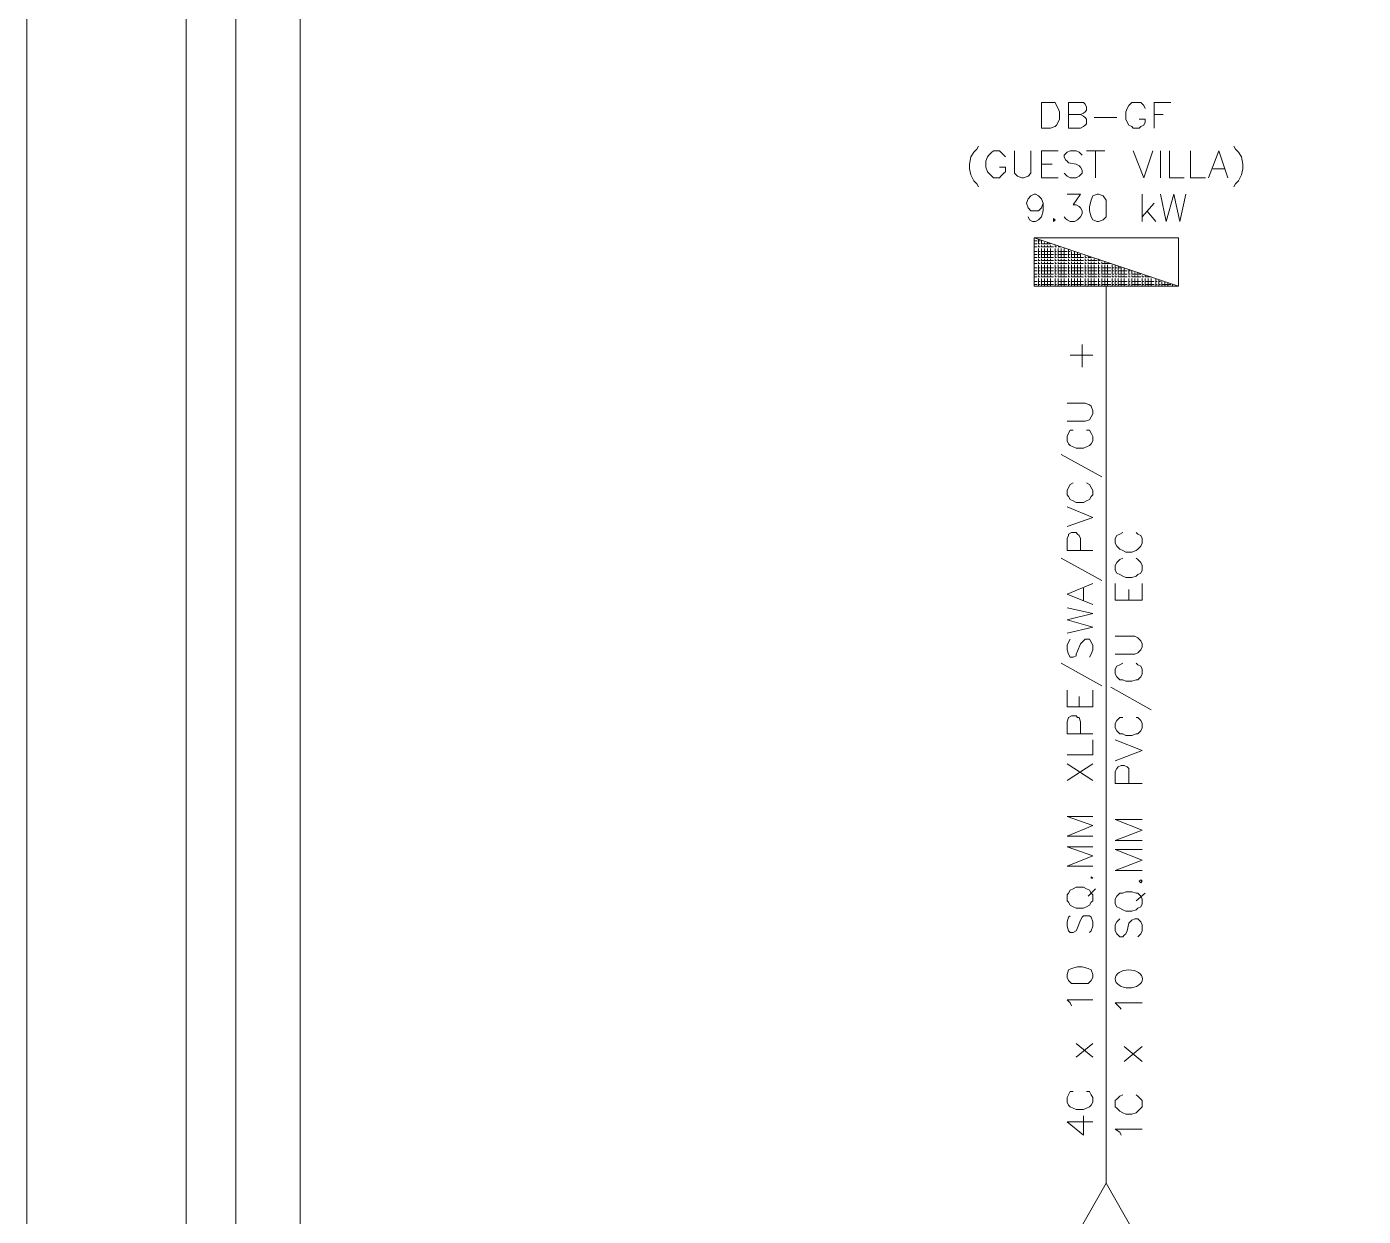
# Model space of a CAD drawing. Header units: inches. Extents: x 0.2 to 10.8, y 0.5 to 8.
# Drawn here: x 0.22 to 1.702, y 4.508 to 5.827 of the extents above; entities that cross this region are included whole.
import ezdxf

# ---------------------------------------------------------------- set-up
doc = ezdxf.new("R2010")
doc.units = ezdxf.units.IN
doc.header["$MEASUREMENT"] = 0
doc.layers.add('PDF_Geometry', color=7, linetype='Continuous')

msp = doc.modelspace()

# ---------------------------------------------------------------- linework, layer by layer
at = {"layer": 'PDF_Geometry', "lineweight": 13}
for points in [[(0.22, 7.9833), (10.7783, 7.9833), (10.7783, 0.5183), (0.22, 0.5183), (0.22, 7.9833)], [(0.3967, 0.6917), (0.3967, 7.81), (10.6017, 7.81), (10.6017, 0.6917), (0.3967, 0.6917)], [(0.4517, 0.8017), (0.4517, 7.7)], [(9.7283, 1.44), (0.5233, 1.44), (0.5233, 7.1), (9.7283, 7.1)], [(1.345, 5.715), (1.345, 5.7433), (1.355, 5.7433), (1.36, 5.7433), (1.3617, 5.74), (1.3633, 5.7367), (1.365, 5.7333), (1.365, 5.725), (1.3633, 5.7217), (1.3617, 5.7183), (1.36, 5.7167), (1.355, 5.715), (1.345, 5.715)], [(1.3883, 5.73), (1.3917, 5.7283), (1.3933, 5.7267), (1.395, 5.725), (1.395, 5.72), (1.3933, 5.7183), (1.3917, 5.7167), (1.3883, 5.715), (1.375, 5.715), (1.375, 5.7433), (1.3883, 5.7433), (1.3917, 5.7433), (1.3933, 5.7417), (1.395, 5.7383), (1.395, 5.735), (1.3933, 5.7333), (1.3917, 5.7317), (1.3883, 5.73), (1.375, 5.73)], [(1.46, 5.7367), (1.4583, 5.74), (1.455, 5.7433), (1.4533, 5.7433), (1.4467, 5.7433), (1.445, 5.7433), (1.4417, 5.74), (1.44, 5.7367), (1.4383, 5.7333), (1.4383, 5.725), (1.44, 5.7217), (1.4417, 5.7183), (1.445, 5.7167), (1.4467, 5.715), (1.4533, 5.715), (1.455, 5.7167), (1.4583, 5.7183), (1.46, 5.7217), (1.46, 5.725), (1.4533, 5.725)], [(1.47, 5.715), (1.47, 5.7433), (1.4883, 5.7433)], [(1.4033, 5.7267), (1.4283, 5.7267)], [(1.47, 5.73), (1.48, 5.73)], [(1.275, 5.695), (1.2733, 5.6917), (1.27, 5.6883), (1.2667, 5.6833), (1.265, 5.675), (1.265, 5.67), (1.2667, 5.6633), (1.27, 5.6567), (1.2733, 5.6533), (1.275, 5.65)], [(1.305, 5.6833), (1.3033, 5.685), (1.3, 5.6883), (1.2983, 5.69), (1.2917, 5.69), (1.29, 5.6883), (1.2867, 5.685), (1.285, 5.6833), (1.2833, 5.6783), (1.2833, 5.6717), (1.285, 5.6667), (1.2867, 5.665), (1.29, 5.6617), (1.2917, 5.66), (1.2983, 5.66), (1.3, 5.6617), (1.3033, 5.665), (1.305, 5.6667), (1.305, 5.6717), (1.2983, 5.6717)], [(1.315, 5.69), (1.315, 5.6683), (1.315, 5.665), (1.3183, 5.6617), (1.3233, 5.66), (1.325, 5.66), (1.33, 5.6617), (1.3333, 5.665), (1.3333, 5.6683), (1.3333, 5.69)], [(1.345, 5.66), (1.345, 5.69), (1.3633, 5.69)], [(1.39, 5.685), (1.3867, 5.6883), (1.3833, 5.69), (1.3767, 5.69), (1.3733, 5.6883), (1.37, 5.685), (1.37, 5.6833), (1.3717, 5.68), (1.3733, 5.6783), (1.375, 5.6767), (1.3833, 5.675), (1.3867, 5.6733), (1.3883, 5.6717), (1.39, 5.6683), (1.39, 5.665), (1.3867, 5.6617), (1.3833, 5.66), (1.3767, 5.66), (1.3733, 5.6617), (1.37, 5.665)], [(1.395, 5.69), (1.415, 5.69)], [(1.405, 5.69), (1.405, 5.66)], [(1.4467, 5.69), (1.4583, 5.66), (1.4683, 5.69)], [(1.4767, 5.69), (1.4767, 5.66)], [(1.4867, 5.69), (1.4867, 5.66), (1.5033, 5.66)], [(1.51, 5.69), (1.51, 5.66), (1.5267, 5.66)], [(1.53, 5.66), (1.5417, 5.69), (1.5517, 5.66)], [(1.5583, 5.695), (1.56, 5.6917), (1.5633, 5.6883), (1.5667, 5.6833), (1.5683, 5.675), (1.5683, 5.67), (1.5667, 5.6633), (1.5633, 5.6567), (1.56, 5.6533), (1.5583, 5.65)], [(1.345, 5.675), (1.3567, 5.675)], [(1.345, 5.66), (1.3633, 5.66)], [(1.535, 5.67), (1.5483, 5.67)], [(1.3467, 5.6317), (1.345, 5.6267), (1.3417, 5.6233), (1.3383, 5.6233), (1.3367, 5.6233), (1.3333, 5.6233), (1.33, 5.6267), (1.3283, 5.6317), (1.33, 5.6367), (1.3333, 5.64), (1.3367, 5.6417), (1.3383, 5.6417), (1.3417, 5.64), (1.345, 5.6367), (1.3467, 5.6317), (1.3467, 5.6233), (1.345, 5.6167), (1.3417, 5.6133), (1.3383, 5.6117), (1.335, 5.6117), (1.3317, 5.6133), (1.33, 5.6167)], [(1.3733, 5.6417), (1.3883, 5.6417), (1.38, 5.63), (1.3833, 5.63), (1.3867, 5.6283), (1.3883, 5.6267), (1.39, 5.6233), (1.39, 5.62), (1.3883, 5.6167), (1.385, 5.6133), (1.3817, 5.6117), (1.3767, 5.6117), (1.3733, 5.6133), (1.3717, 5.615), (1.37, 5.6167)], [(1.4067, 5.6417), (1.4017, 5.64), (1.4, 5.635), (1.3983, 5.6283), (1.3983, 5.6233), (1.4, 5.6167), (1.4017, 5.6133), (1.4067, 5.6117), (1.4083, 5.6117), (1.4133, 5.6133), (1.4167, 5.6167), (1.4167, 5.6233), (1.4167, 5.6283), (1.4167, 5.635), (1.4133, 5.64), (1.4083, 5.6417), (1.4067, 5.6417)], [(1.4567, 5.6417), (1.4567, 5.6117)], [(1.47, 5.6317), (1.4567, 5.6167)], [(1.4767, 5.6417), (1.4833, 5.6117), (1.4917, 5.6417), (1.4983, 5.6117), (1.505, 5.6417)], [(1.4617, 5.6233), (1.4717, 5.6117)], [(1.3583, 5.615), (1.3583, 5.6133), (1.3583, 5.6117), (1.36, 5.6133), (1.3583, 5.615)], [(1.3367, 5.59), (1.3367, 5.5933)], [(1.3367, 5.5933), (1.4967, 5.54), (1.4967, 5.5933), (1.3367, 5.5933), (1.3367, 5.54), (1.4967, 5.54)], [(1.3367, 5.5867), (1.3367, 5.59)], [(1.3367, 5.59), (1.34, 5.59)], [(1.3367, 5.5867), (1.34, 5.5867)], [(1.3417, 5.59), (1.3417, 5.5917)], [(1.3417, 5.5867), (1.3417, 5.59)], [(1.3417, 5.59), (1.3433, 5.59)], [(1.3417, 5.5867), (1.3433, 5.5867)], [(1.345, 5.5867), (1.345, 5.59)], [(1.345, 5.5867), (1.3483, 5.5867)], [(1.3483, 5.5867), (1.3483, 5.5883)], [(1.3483, 5.5867), (1.3517, 5.5867)], [(1.3517, 5.5867), (1.3517, 5.5883)], [(1.3517, 5.5867), (1.355, 5.5867)], [(1.3367, 5.5833), (1.3367, 5.585)], [(1.3367, 5.5833), (1.34, 5.5833)], [(1.3367, 5.5783), (1.3367, 5.5817)], [(1.3367, 5.575), (1.3367, 5.5783)], [(1.3367, 5.5783), (1.34, 5.5783)], [(1.3367, 5.5717), (1.3367, 5.575)], [(1.3367, 5.575), (1.34, 5.575)], [(1.3367, 5.5717), (1.34, 5.5717)], [(1.3417, 5.5833), (1.3417, 5.585)], [(1.3417, 5.5833), (1.3433, 5.5833)], [(1.3417, 5.5783), (1.3417, 5.5817)], [(1.3417, 5.575), (1.3417, 5.5783)], [(1.3417, 5.5783), (1.3433, 5.5783)], [(1.3417, 5.5717), (1.3417, 5.575)], [(1.3417, 5.575), (1.3433, 5.575)], [(1.3417, 5.5717), (1.3433, 5.5717)], [(1.345, 5.5833), (1.345, 5.585)], [(1.345, 5.5833), (1.3483, 5.5833)], [(1.345, 5.5783), (1.345, 5.5817)], [(1.345, 5.575), (1.345, 5.5783)], [(1.345, 5.5783), (1.3483, 5.5783)], [(1.345, 5.5717), (1.345, 5.575)], [(1.345, 5.575), (1.3483, 5.575)], [(1.345, 5.5717), (1.3483, 5.5717)], [(1.3483, 5.5833), (1.3483, 5.585)], [(1.3483, 5.5833), (1.3517, 5.5833)], [(1.3483, 5.5783), (1.3483, 5.5817)], [(1.3483, 5.575), (1.3483, 5.5783)], [(1.3483, 5.5783), (1.3517, 5.5783)], [(1.3483, 5.5717), (1.3483, 5.575)], [(1.3483, 5.575), (1.3517, 5.575)], [(1.3483, 5.5717), (1.3517, 5.5717)], [(1.3517, 5.5833), (1.3517, 5.585)], [(1.3517, 5.5833), (1.355, 5.5833)], [(1.3517, 5.5783), (1.3517, 5.5817)], [(1.3517, 5.575), (1.3517, 5.5783)], [(1.3517, 5.5783), (1.355, 5.5783)], [(1.3517, 5.5717), (1.3517, 5.575)], [(1.3517, 5.575), (1.355, 5.575)], [(1.3517, 5.5717), (1.355, 5.5717)], [(1.355, 5.5833), (1.355, 5.585)], [(1.355, 5.5833), (1.3583, 5.5833)], [(1.355, 5.5783), (1.355, 5.5817)], [(1.355, 5.575), (1.355, 5.5783)], [(1.355, 5.5783), (1.3583, 5.5783)], [(1.355, 5.5717), (1.355, 5.575)], [(1.355, 5.575), (1.3583, 5.575)], [(1.355, 5.5717), (1.3583, 5.5717)], [(1.36, 5.5833), (1.36, 5.585)], [(1.36, 5.5833), (1.3617, 5.5833)], [(1.36, 5.5783), (1.36, 5.5817)], [(1.36, 5.575), (1.36, 5.5783)], [(1.36, 5.5783), (1.3617, 5.5783)], [(1.36, 5.5717), (1.36, 5.575)], [(1.36, 5.575), (1.3617, 5.575)], [(1.36, 5.5717), (1.3617, 5.5717)], [(1.3633, 5.5833), (1.365, 5.5833)], [(1.3633, 5.5833), (1.3667, 5.5833)], [(1.3633, 5.5783), (1.3633, 5.5817)], [(1.3633, 5.575), (1.3633, 5.5783)], [(1.3633, 5.5783), (1.3667, 5.5783)], [(1.3633, 5.5717), (1.3633, 5.575)], [(1.3633, 5.575), (1.3667, 5.575)], [(1.3633, 5.5717), (1.3667, 5.5717)], [(1.3667, 5.5783), (1.3667, 5.5817)], [(1.3667, 5.575), (1.3667, 5.5783)], [(1.3667, 5.5783), (1.37, 5.5783)], [(1.3667, 5.5717), (1.3667, 5.575)], [(1.3667, 5.575), (1.37, 5.575)], [(1.3667, 5.5717), (1.37, 5.5717)], [(1.37, 5.5783), (1.37, 5.5817)], [(1.37, 5.575), (1.37, 5.5783)], [(1.37, 5.5783), (1.3733, 5.5783)], [(1.37, 5.5717), (1.37, 5.575)], [(1.37, 5.575), (1.3733, 5.575)], [(1.37, 5.5717), (1.3733, 5.5717)], [(1.375, 5.5783), (1.375, 5.58)], [(1.375, 5.575), (1.375, 5.5783)], [(1.375, 5.5783), (1.3767, 5.5783)], [(1.375, 5.5717), (1.375, 5.575)], [(1.375, 5.575), (1.3767, 5.575)], [(1.375, 5.5717), (1.3767, 5.5717)], [(1.3783, 5.575), (1.3783, 5.5783)], [(1.3783, 5.5717), (1.3783, 5.575)], [(1.3783, 5.575), (1.3817, 5.575)], [(1.3783, 5.5717), (1.3817, 5.5717)], [(1.3817, 5.575), (1.3817, 5.5783)], [(1.3817, 5.5717), (1.3817, 5.575)], [(1.3817, 5.575), (1.385, 5.575)], [(1.3817, 5.5717), (1.385, 5.5717)], [(1.385, 5.575), (1.385, 5.5767)], [(1.385, 5.5717), (1.385, 5.575)], [(1.385, 5.575), (1.3883, 5.575)], [(1.385, 5.5717), (1.3883, 5.5717)], [(1.3883, 5.5717), (1.3883, 5.575)], [(1.3883, 5.5717), (1.3917, 5.5717)], [(1.3933, 5.5717), (1.3933, 5.5733)], [(1.3933, 5.5717), (1.395, 5.5717)], [(1.3967, 5.5717), (1.3967, 5.5733)], [(1.3967, 5.5717), (1.4, 5.5717)], [(1.3367, 5.5683), (1.3367, 5.57)], [(1.3367, 5.5683), (1.34, 5.5683)], [(1.3367, 5.565), (1.3367, 5.5667)], [(1.3367, 5.565), (1.34, 5.565)], [(1.3367, 5.56), (1.3367, 5.5633)], [(1.3367, 5.5567), (1.3367, 5.56)], [(1.3367, 5.56), (1.34, 5.56)], [(1.3367, 5.5533), (1.3367, 5.5567)], [(1.3367, 5.5567), (1.34, 5.5567)], [(1.3417, 5.5683), (1.3417, 5.57)], [(1.3417, 5.5683), (1.3433, 5.5683)], [(1.3417, 5.565), (1.3417, 5.5667)], [(1.3417, 5.565), (1.3433, 5.565)], [(1.3417, 5.56), (1.3417, 5.5633)], [(1.3417, 5.5567), (1.3417, 5.56)], [(1.3417, 5.56), (1.3433, 5.56)], [(1.3417, 5.5533), (1.3417, 5.5567)], [(1.3417, 5.5567), (1.3433, 5.5567)], [(1.345, 5.5683), (1.345, 5.57)], [(1.345, 5.5683), (1.3483, 5.5683)], [(1.345, 5.565), (1.345, 5.5667)], [(1.345, 5.565), (1.3483, 5.565)], [(1.345, 5.56), (1.345, 5.5633)], [(1.345, 5.5567), (1.345, 5.56)], [(1.345, 5.56), (1.3483, 5.56)], [(1.345, 5.5533), (1.345, 5.5567)], [(1.345, 5.5567), (1.3483, 5.5567)], [(1.3483, 5.5683), (1.3483, 5.57)], [(1.3483, 5.5683), (1.3517, 5.5683)], [(1.3483, 5.565), (1.3483, 5.5667)], [(1.3483, 5.565), (1.3517, 5.565)], [(1.3483, 5.56), (1.3483, 5.5633)], [(1.3483, 5.5567), (1.3483, 5.56)], [(1.3483, 5.56), (1.3517, 5.56)], [(1.3483, 5.5533), (1.3483, 5.5567)], [(1.3483, 5.5567), (1.3517, 5.5567)], [(1.3517, 5.5683), (1.3517, 5.57)], [(1.3517, 5.5683), (1.355, 5.5683)], [(1.3517, 5.565), (1.3517, 5.5667)], [(1.3517, 5.565), (1.355, 5.565)], [(1.3517, 5.56), (1.3517, 5.5633)], [(1.3517, 5.5567), (1.3517, 5.56)], [(1.3517, 5.56), (1.355, 5.56)], [(1.3517, 5.5533), (1.3517, 5.5567)], [(1.3517, 5.5567), (1.355, 5.5567)], [(1.355, 5.5683), (1.355, 5.57)], [(1.355, 5.5683), (1.3583, 5.5683)], [(1.355, 5.565), (1.355, 5.5667)], [(1.355, 5.565), (1.3583, 5.565)], [(1.355, 5.56), (1.355, 5.5633)], [(1.355, 5.5567), (1.355, 5.56)], [(1.355, 5.56), (1.3583, 5.56)], [(1.355, 5.5533), (1.355, 5.5567)], [(1.355, 5.5567), (1.3583, 5.5567)], [(1.36, 5.5683), (1.36, 5.57)], [(1.36, 5.5683), (1.3617, 5.5683)], [(1.36, 5.565), (1.36, 5.5667)], [(1.36, 5.565), (1.3617, 5.565)], [(1.36, 5.56), (1.36, 5.5633)], [(1.36, 5.5567), (1.36, 5.56)], [(1.36, 5.56), (1.3617, 5.56)], [(1.36, 5.5533), (1.36, 5.5567)], [(1.36, 5.5567), (1.3617, 5.5567)], [(1.3633, 5.5683), (1.3633, 5.57)], [(1.3633, 5.5683), (1.3667, 5.5683)], [(1.3633, 5.565), (1.3633, 5.5667)], [(1.3633, 5.565), (1.3667, 5.565)], [(1.3633, 5.56), (1.3633, 5.5633)], [(1.3633, 5.5567), (1.3633, 5.56)], [(1.3633, 5.56), (1.3667, 5.56)], [(1.3633, 5.5533), (1.3633, 5.5567)], [(1.3633, 5.5567), (1.3667, 5.5567)], [(1.3667, 5.5683), (1.3667, 5.57)], [(1.3667, 5.5683), (1.37, 5.5683)], [(1.3667, 5.565), (1.3667, 5.5667)], [(1.3667, 5.565), (1.37, 5.565)], [(1.3667, 5.56), (1.3667, 5.5633)], [(1.3667, 5.5567), (1.3667, 5.56)], [(1.3667, 5.56), (1.37, 5.56)], [(1.3667, 5.5533), (1.3667, 5.5567)], [(1.3667, 5.5567), (1.37, 5.5567)], [(1.37, 5.5683), (1.37, 5.57)], [(1.37, 5.5683), (1.3733, 5.5683)], [(1.37, 5.565), (1.37, 5.5667)], [(1.37, 5.565), (1.3733, 5.565)], [(1.37, 5.56), (1.37, 5.5633)], [(1.37, 5.5567), (1.37, 5.56)], [(1.37, 5.56), (1.3733, 5.56)], [(1.37, 5.5533), (1.37, 5.5567)], [(1.37, 5.5567), (1.3733, 5.5567)], [(1.375, 5.5683), (1.375, 5.57)], [(1.375, 5.5683), (1.3767, 5.5683)], [(1.375, 5.565), (1.375, 5.5667)], [(1.375, 5.565), (1.3767, 5.565)], [(1.375, 5.56), (1.375, 5.5633)], [(1.375, 5.5567), (1.375, 5.56)], [(1.375, 5.56), (1.3767, 5.56)], [(1.375, 5.5533), (1.375, 5.5567)], [(1.375, 5.5567), (1.3767, 5.5567)], [(1.3783, 5.5683), (1.3783, 5.57)], [(1.3783, 5.5683), (1.3817, 5.5683)], [(1.3783, 5.565), (1.3783, 5.5667)], [(1.3783, 5.565), (1.3817, 5.565)], [(1.3783, 5.56), (1.3783, 5.5633)], [(1.3783, 5.5567), (1.3783, 5.56)], [(1.3783, 5.56), (1.3817, 5.56)], [(1.3783, 5.5533), (1.3783, 5.5567)], [(1.3783, 5.5567), (1.3817, 5.5567)], [(1.3817, 5.5683), (1.3817, 5.57)], [(1.3817, 5.5683), (1.385, 5.5683)], [(1.3817, 5.565), (1.3817, 5.5667)], [(1.3817, 5.565), (1.385, 5.565)], [(1.3817, 5.56), (1.3817, 5.5633)], [(1.3817, 5.5567), (1.3817, 5.56)], [(1.3817, 5.56), (1.385, 5.56)], [(1.3817, 5.5533), (1.3817, 5.5567)], [(1.3817, 5.5567), (1.385, 5.5567)], [(1.385, 5.5683), (1.385, 5.57)], [(1.385, 5.5683), (1.3883, 5.5683)], [(1.385, 5.565), (1.385, 5.5667)], [(1.385, 5.565), (1.3883, 5.565)], [(1.385, 5.56), (1.385, 5.5633)], [(1.385, 5.5567), (1.385, 5.56)], [(1.385, 5.56), (1.3883, 5.56)], [(1.385, 5.5533), (1.385, 5.5567)], [(1.385, 5.5567), (1.3883, 5.5567)], [(1.3883, 5.5683), (1.3883, 5.57)], [(1.3883, 5.5683), (1.3917, 5.5683)], [(1.3883, 5.565), (1.3883, 5.5667)], [(1.3883, 5.565), (1.3917, 5.565)], [(1.3883, 5.56), (1.3883, 5.5633)], [(1.3883, 5.5567), (1.3883, 5.56)], [(1.3883, 5.56), (1.3917, 5.56)], [(1.3883, 5.5533), (1.3883, 5.5567)], [(1.3883, 5.5567), (1.3917, 5.5567)], [(1.3933, 5.5683), (1.3933, 5.57)], [(1.3933, 5.5683), (1.395, 5.5683)], [(1.3933, 5.565), (1.3933, 5.5667)], [(1.3933, 5.565), (1.395, 5.565)], [(1.3933, 5.56), (1.3933, 5.5633)], [(1.3933, 5.5567), (1.3933, 5.56)], [(1.3933, 5.56), (1.395, 5.56)], [(1.3933, 5.5533), (1.3933, 5.5567)], [(1.3933, 5.5567), (1.395, 5.5567)], [(1.3967, 5.5683), (1.3967, 5.57)], [(1.3967, 5.5683), (1.4, 5.5683)], [(1.3967, 5.565), (1.3967, 5.5667)], [(1.3967, 5.565), (1.4, 5.565)], [(1.3967, 5.56), (1.3967, 5.5633)], [(1.3967, 5.5567), (1.3967, 5.56)], [(1.3967, 5.56), (1.4, 5.56)], [(1.3967, 5.5533), (1.3967, 5.5567)], [(1.3967, 5.5567), (1.4, 5.5567)], [(1.4, 5.5683), (1.4, 5.57)], [(1.4, 5.5683), (1.4033, 5.5683)], [(1.4, 5.565), (1.4, 5.5667)], [(1.4, 5.565), (1.4033, 5.565)], [(1.4, 5.56), (1.4, 5.5633)], [(1.4, 5.5567), (1.4, 5.56)], [(1.4, 5.56), (1.4033, 5.56)], [(1.4, 5.5533), (1.4, 5.5567)], [(1.4, 5.5567), (1.4033, 5.5567)], [(1.4033, 5.5683), (1.4033, 5.57)], [(1.4033, 5.5683), (1.4067, 5.5683)], [(1.4033, 5.565), (1.4033, 5.5667)], [(1.4033, 5.565), (1.4067, 5.565)], [(1.4033, 5.56), (1.4033, 5.5633)], [(1.4033, 5.5567), (1.4033, 5.56)], [(1.4033, 5.56), (1.4067, 5.56)], [(1.4033, 5.5533), (1.4033, 5.5567)], [(1.4033, 5.5567), (1.4067, 5.5567)], [(1.4083, 5.5683), (1.4083, 5.57)], [(1.4083, 5.5683), (1.41, 5.5683)], [(1.4083, 5.565), (1.4083, 5.5667)], [(1.4083, 5.565), (1.41, 5.565)], [(1.4083, 5.56), (1.4083, 5.5633)], [(1.4083, 5.5567), (1.4083, 5.56)], [(1.4083, 5.56), (1.41, 5.56)], [(1.4083, 5.5533), (1.4083, 5.5567)], [(1.4083, 5.5567), (1.41, 5.5567)], [(1.4117, 5.565), (1.4117, 5.5667)], [(1.4117, 5.565), (1.415, 5.565)], [(1.4117, 5.56), (1.4117, 5.5633)], [(1.4117, 5.5567), (1.4117, 5.56)], [(1.4117, 5.56), (1.415, 5.56)], [(1.4117, 5.5533), (1.4117, 5.5567)], [(1.4117, 5.5567), (1.415, 5.5567)], [(1.415, 5.565), (1.415, 5.5667)], [(1.415, 5.565), (1.4183, 5.565)], [(1.415, 5.56), (1.415, 5.5633)], [(1.415, 5.5567), (1.415, 5.56)], [(1.415, 5.56), (1.4183, 5.56)], [(1.415, 5.5533), (1.415, 5.5567)], [(1.415, 5.5567), (1.4183, 5.5567)], [(1.4183, 5.565), (1.42, 5.565)], [(1.4183, 5.565), (1.4217, 5.565)], [(1.4183, 5.56), (1.4183, 5.5633)], [(1.4183, 5.5567), (1.4183, 5.56)], [(1.4183, 5.56), (1.4217, 5.56)], [(1.4183, 5.5533), (1.4183, 5.5567)], [(1.4183, 5.5567), (1.4217, 5.5567)], [(1.4233, 5.56), (1.4233, 5.5633)], [(1.4233, 5.5567), (1.4233, 5.56)], [(1.4233, 5.56), (1.425, 5.56)], [(1.4233, 5.5533), (1.4233, 5.5567)], [(1.4233, 5.5567), (1.425, 5.5567)], [(1.4267, 5.56), (1.4267, 5.5633)], [(1.4267, 5.5567), (1.4267, 5.56)], [(1.4267, 5.56), (1.4283, 5.56)], [(1.4267, 5.5533), (1.4267, 5.5567)], [(1.4267, 5.5567), (1.4283, 5.5567)], [(1.43, 5.56), (1.43, 5.5617)], [(1.43, 5.5567), (1.43, 5.56)], [(1.43, 5.56), (1.4333, 5.56)], [(1.43, 5.5533), (1.43, 5.5567)], [(1.43, 5.5567), (1.4333, 5.5567)], [(1.4333, 5.5567), (1.4333, 5.56)], [(1.4333, 5.5533), (1.4333, 5.5567)], [(1.4333, 5.5567), (1.4367, 5.5567)], [(1.4367, 5.5567), (1.4367, 5.56)], [(1.4367, 5.5533), (1.4367, 5.5567)], [(1.4367, 5.5567), (1.44, 5.5567)], [(1.4417, 5.5567), (1.4417, 5.5583)], [(1.4417, 5.5533), (1.4417, 5.5567)], [(1.4417, 5.5567), (1.4433, 5.5567)], [(1.445, 5.5533), (1.445, 5.5567)], [(1.3367, 5.5533), (1.34, 5.5533)], [(1.3367, 5.55), (1.3367, 5.5517)], [(1.3367, 5.55), (1.34, 5.55)], [(1.3367, 5.545), (1.3367, 5.5483)], [(1.3367, 5.5417), (1.3367, 5.545)], [(1.3367, 5.545), (1.34, 5.545)], [(1.3367, 5.54), (1.3367, 5.5417)], [(1.3367, 5.5417), (1.34, 5.5417)], [(1.3417, 5.5533), (1.3433, 5.5533)], [(1.3417, 5.55), (1.3417, 5.5517)], [(1.3417, 5.55), (1.3433, 5.55)], [(1.3417, 5.545), (1.3417, 5.5483)], [(1.3417, 5.5417), (1.3417, 5.545)], [(1.3417, 5.545), (1.3433, 5.545)], [(1.3417, 5.54), (1.3417, 5.5417)], [(1.3417, 5.5417), (1.3433, 5.5417)], [(1.345, 5.5533), (1.3483, 5.5533)], [(1.345, 5.55), (1.345, 5.5517)], [(1.345, 5.55), (1.3483, 5.55)], [(1.345, 5.545), (1.345, 5.5483)], [(1.345, 5.5417), (1.345, 5.545)], [(1.345, 5.545), (1.3483, 5.545)], [(1.345, 5.54), (1.345, 5.5417)], [(1.345, 5.5417), (1.3483, 5.5417)], [(1.3483, 5.5533), (1.3517, 5.5533)], [(1.3483, 5.55), (1.3483, 5.5517)], [(1.3483, 5.55), (1.3517, 5.55)], [(1.3483, 5.545), (1.3483, 5.5483)], [(1.3483, 5.5417), (1.3483, 5.545)], [(1.3483, 5.545), (1.3517, 5.545)], [(1.3483, 5.54), (1.3483, 5.5417)], [(1.3483, 5.5417), (1.3517, 5.5417)], [(1.3517, 5.5533), (1.355, 5.5533)], [(1.3517, 5.55), (1.3517, 5.5517)], [(1.3517, 5.55), (1.355, 5.55)], [(1.3517, 5.545), (1.3517, 5.5483)], [(1.3517, 5.5417), (1.3517, 5.545)], [(1.3517, 5.545), (1.355, 5.545)], [(1.3517, 5.54), (1.3517, 5.5417)], [(1.3517, 5.5417), (1.355, 5.5417)], [(1.355, 5.5533), (1.3583, 5.5533)], [(1.355, 5.55), (1.355, 5.5517)], [(1.355, 5.55), (1.3583, 5.55)], [(1.355, 5.545), (1.355, 5.5483)], [(1.355, 5.5417), (1.355, 5.545)], [(1.355, 5.545), (1.3583, 5.545)], [(1.355, 5.54), (1.355, 5.5417)], [(1.355, 5.5417), (1.3583, 5.5417)], [(1.36, 5.5533), (1.3617, 5.5533)], [(1.36, 5.55), (1.36, 5.5517)], [(1.36, 5.55), (1.3617, 5.55)], [(1.36, 5.545), (1.36, 5.5483)], [(1.36, 5.5417), (1.36, 5.545)], [(1.36, 5.545), (1.3617, 5.545)], [(1.36, 5.54), (1.36, 5.5417)], [(1.36, 5.5417), (1.3617, 5.5417)], [(1.3633, 5.5533), (1.3667, 5.5533)], [(1.3633, 5.55), (1.3633, 5.5517)], [(1.3633, 5.55), (1.3667, 5.55)], [(1.3633, 5.545), (1.3633, 5.5483)], [(1.3633, 5.5417), (1.3633, 5.545)], [(1.3633, 5.545), (1.3667, 5.545)], [(1.3633, 5.54), (1.3633, 5.5417)], [(1.3633, 5.5417), (1.3667, 5.5417)], [(1.3667, 5.5533), (1.37, 5.5533)], [(1.3667, 5.55), (1.3667, 5.5517)], [(1.3667, 5.55), (1.37, 5.55)], [(1.3667, 5.545), (1.3667, 5.5483)], [(1.3667, 5.5417), (1.3667, 5.545)], [(1.3667, 5.545), (1.37, 5.545)], [(1.3667, 5.54), (1.3667, 5.5417)], [(1.3667, 5.5417), (1.37, 5.5417)], [(1.37, 5.5533), (1.3733, 5.5533)], [(1.37, 5.55), (1.37, 5.5517)], [(1.37, 5.55), (1.3733, 5.55)], [(1.37, 5.545), (1.37, 5.5483)], [(1.37, 5.5417), (1.37, 5.545)], [(1.37, 5.545), (1.3733, 5.545)], [(1.37, 5.54), (1.37, 5.5417)], [(1.37, 5.5417), (1.3733, 5.5417)], [(1.375, 5.5533), (1.3767, 5.5533)], [(1.375, 5.55), (1.375, 5.5517)], [(1.375, 5.55), (1.3767, 5.55)], [(1.375, 5.545), (1.375, 5.5483)], [(1.375, 5.5417), (1.375, 5.545)], [(1.375, 5.545), (1.3767, 5.545)], [(1.375, 5.54), (1.375, 5.5417)], [(1.375, 5.5417), (1.3767, 5.5417)], [(1.3783, 5.5533), (1.3817, 5.5533)], [(1.3783, 5.55), (1.3783, 5.5517)], [(1.3783, 5.55), (1.3817, 5.55)], [(1.3783, 5.545), (1.3783, 5.5483)], [(1.3783, 5.5417), (1.3783, 5.545)], [(1.3783, 5.545), (1.3817, 5.545)], [(1.3783, 5.54), (1.3783, 5.5417)], [(1.3783, 5.5417), (1.3817, 5.5417)], [(1.3817, 5.5533), (1.385, 5.5533)], [(1.3817, 5.55), (1.3817, 5.5517)], [(1.3817, 5.55), (1.385, 5.55)], [(1.3817, 5.545), (1.3817, 5.5483)], [(1.3817, 5.5417), (1.3817, 5.545)], [(1.3817, 5.545), (1.385, 5.545)], [(1.3817, 5.54), (1.3817, 5.5417)], [(1.3817, 5.5417), (1.385, 5.5417)], [(1.385, 5.5533), (1.3883, 5.5533)], [(1.385, 5.55), (1.385, 5.5517)], [(1.385, 5.55), (1.3883, 5.55)], [(1.385, 5.545), (1.385, 5.5483)], [(1.385, 5.5417), (1.385, 5.545)], [(1.385, 5.545), (1.3883, 5.545)], [(1.385, 5.54), (1.385, 5.5417)], [(1.385, 5.5417), (1.3883, 5.5417)], [(1.3883, 5.5533), (1.3917, 5.5533)], [(1.3883, 5.55), (1.3883, 5.5517)], [(1.3883, 5.55), (1.3917, 5.55)], [(1.3883, 5.545), (1.3883, 5.5483)], [(1.3883, 5.5417), (1.3883, 5.545)], [(1.3883, 5.545), (1.3917, 5.545)], [(1.3883, 5.54), (1.3883, 5.5417)], [(1.3883, 5.5417), (1.3917, 5.5417)], [(1.3933, 5.5533), (1.395, 5.5533)], [(1.3933, 5.55), (1.3933, 5.5517)], [(1.3933, 5.55), (1.395, 5.55)], [(1.3933, 5.545), (1.3933, 5.5483)], [(1.3933, 5.5417), (1.3933, 5.545)], [(1.3933, 5.545), (1.395, 5.545)], [(1.3933, 5.54), (1.3933, 5.5417)], [(1.3933, 5.5417), (1.395, 5.5417)], [(1.3967, 5.5533), (1.4, 5.5533)], [(1.3967, 5.55), (1.3967, 5.5517)], [(1.3967, 5.55), (1.4, 5.55)], [(1.3967, 5.545), (1.3967, 5.5483)], [(1.3967, 5.5417), (1.3967, 5.545)], [(1.3967, 5.545), (1.4, 5.545)], [(1.3967, 5.54), (1.3967, 5.5417)], [(1.3967, 5.5417), (1.4, 5.5417)], [(1.4, 5.5533), (1.4033, 5.5533)], [(1.4, 5.55), (1.4, 5.5517)], [(1.4, 5.55), (1.4033, 5.55)], [(1.4, 5.545), (1.4, 5.5483)], [(1.4, 5.5417), (1.4, 5.545)], [(1.4, 5.545), (1.4033, 5.545)], [(1.4, 5.54), (1.4, 5.5417)], [(1.4, 5.5417), (1.4033, 5.5417)], [(1.4033, 5.5533), (1.4067, 5.5533)], [(1.4033, 5.55), (1.4033, 5.5517)], [(1.4033, 5.55), (1.4067, 5.55)], [(1.4033, 5.545), (1.4033, 5.5483)], [(1.4033, 5.5417), (1.4033, 5.545)], [(1.4033, 5.545), (1.4067, 5.545)], [(1.4033, 5.54), (1.4033, 5.5417)], [(1.4033, 5.5417), (1.4067, 5.5417)], [(1.4083, 5.5533), (1.41, 5.5533)], [(1.4083, 5.55), (1.4083, 5.5517)], [(1.4083, 5.55), (1.41, 5.55)], [(1.4083, 5.545), (1.4083, 5.5483)], [(1.4083, 5.5417), (1.4083, 5.545)], [(1.4083, 5.545), (1.41, 5.545)], [(1.4083, 5.54), (1.4083, 5.5417)], [(1.4083, 5.5417), (1.41, 5.5417)], [(1.4117, 5.5533), (1.415, 5.5533)], [(1.4117, 5.55), (1.4117, 5.5517)], [(1.4117, 5.55), (1.415, 5.55)], [(1.4117, 5.545), (1.4117, 5.5483)], [(1.4117, 5.5417), (1.4117, 5.545)], [(1.4117, 5.545), (1.415, 5.545)], [(1.4117, 5.54), (1.4117, 5.5417)], [(1.4117, 5.5417), (1.415, 5.5417)], [(1.415, 5.5533), (1.4183, 5.5533)], [(1.415, 5.55), (1.415, 5.5517)], [(1.415, 5.55), (1.4183, 5.55)], [(1.415, 5.545), (1.415, 5.5483)], [(1.415, 5.5417), (1.415, 5.545)], [(1.415, 5.545), (1.4183, 5.545)], [(1.415, 5.54), (1.415, 5.5417)], [(1.415, 5.5417), (1.4183, 5.5417)], [(1.4183, 5.5533), (1.4217, 5.5533)], [(1.4183, 5.55), (1.4183, 5.5517)], [(1.4183, 5.55), (1.4217, 5.55)], [(1.4183, 5.545), (1.4183, 5.5483)], [(1.4183, 5.5417), (1.4183, 5.545)], [(1.4183, 5.545), (1.4217, 5.545)], [(1.4183, 5.54), (1.4183, 5.5417)], [(1.4183, 5.5417), (1.4217, 5.5417)], [(1.4233, 5.5533), (1.425, 5.5533)], [(1.4233, 5.55), (1.4233, 5.5517)], [(1.4233, 5.55), (1.425, 5.55)], [(1.4233, 5.545), (1.4233, 5.5483)], [(1.4233, 5.5417), (1.4233, 5.545)], [(1.4233, 5.545), (1.425, 5.545)], [(1.4233, 5.54), (1.4233, 5.5417)], [(1.4233, 5.5417), (1.425, 5.5417)], [(1.4267, 5.5533), (1.4283, 5.5533)], [(1.4267, 5.55), (1.4267, 5.5517)], [(1.4267, 5.55), (1.4283, 5.55)], [(1.4267, 5.545), (1.4267, 5.5483)], [(1.4267, 5.5417), (1.4267, 5.545)], [(1.4267, 5.545), (1.4283, 5.545)], [(1.4267, 5.54), (1.4267, 5.5417)], [(1.4267, 5.5417), (1.4283, 5.5417)], [(1.43, 5.5533), (1.4333, 5.5533)], [(1.43, 5.55), (1.43, 5.5517)], [(1.43, 5.55), (1.4333, 5.55)], [(1.43, 5.545), (1.43, 5.5483)], [(1.43, 5.5417), (1.43, 5.545)], [(1.43, 5.545), (1.4333, 5.545)], [(1.43, 5.54), (1.43, 5.5417)], [(1.43, 5.5417), (1.4333, 5.5417)], [(1.4333, 5.5533), (1.4367, 5.5533)], [(1.4333, 5.55), (1.4333, 5.5517)], [(1.4333, 5.55), (1.4367, 5.55)], [(1.4333, 5.545), (1.4333, 5.5483)], [(1.4333, 5.5417), (1.4333, 5.545)], [(1.4333, 5.545), (1.4367, 5.545)], [(1.4333, 5.54), (1.4333, 5.5417)], [(1.4333, 5.5417), (1.4367, 5.5417)], [(1.4367, 5.5533), (1.44, 5.5533)], [(1.4367, 5.55), (1.4367, 5.5517)], [(1.4367, 5.55), (1.44, 5.55)], [(1.4367, 5.545), (1.4367, 5.5483)], [(1.4367, 5.5417), (1.4367, 5.545)], [(1.4367, 5.545), (1.44, 5.545)], [(1.4367, 5.54), (1.4367, 5.5417)], [(1.4367, 5.5417), (1.44, 5.5417)], [(1.4417, 5.5533), (1.4433, 5.5533)], [(1.4417, 5.55), (1.4417, 5.5517)], [(1.4417, 5.55), (1.4433, 5.55)], [(1.4417, 5.545), (1.4417, 5.5483)], [(1.4417, 5.5417), (1.4417, 5.545)], [(1.4417, 5.545), (1.4433, 5.545)], [(1.4417, 5.54), (1.4417, 5.5417)], [(1.4417, 5.5417), (1.4433, 5.5417)], [(1.445, 5.5533), (1.4483, 5.5533)], [(1.445, 5.55), (1.445, 5.5517)], [(1.445, 5.55), (1.4483, 5.55)], [(1.445, 5.545), (1.445, 5.5483)], [(1.445, 5.5417), (1.445, 5.545)], [(1.445, 5.545), (1.4483, 5.545)], [(1.445, 5.54), (1.445, 5.5417)], [(1.445, 5.5417), (1.4483, 5.5417)], [(1.4483, 5.5533), (1.4483, 5.555)], [(1.4483, 5.5533), (1.4517, 5.5533)], [(1.4483, 5.55), (1.4483, 5.5517)], [(1.4483, 5.55), (1.4517, 5.55)], [(1.4483, 5.545), (1.4483, 5.5483)], [(1.4483, 5.5417), (1.4483, 5.545)], [(1.4483, 5.545), (1.4517, 5.545)], [(1.4483, 5.54), (1.4483, 5.5417)], [(1.4483, 5.5417), (1.4517, 5.5417)], [(1.4517, 5.5533), (1.4517, 5.555)], [(1.4517, 5.5533), (1.455, 5.5533)], [(1.4517, 5.55), (1.4517, 5.5517)], [(1.4517, 5.55), (1.455, 5.55)], [(1.4517, 5.545), (1.4517, 5.5483)], [(1.4517, 5.5417), (1.4517, 5.545)], [(1.4517, 5.545), (1.455, 5.545)], [(1.4517, 5.54), (1.4517, 5.5417)], [(1.4517, 5.5417), (1.455, 5.5417)], [(1.4567, 5.55), (1.4567, 5.5517)], [(1.4567, 5.55), (1.4583, 5.55)], [(1.4567, 5.545), (1.4567, 5.5483)], [(1.4567, 5.5417), (1.4567, 5.545)], [(1.4567, 5.545), (1.4583, 5.545)], [(1.4567, 5.54), (1.4567, 5.5417)], [(1.4567, 5.5417), (1.4583, 5.5417)], [(1.46, 5.55), (1.46, 5.5517)], [(1.46, 5.55), (1.4633, 5.55)], [(1.46, 5.545), (1.46, 5.5483)], [(1.46, 5.5417), (1.46, 5.545)], [(1.46, 5.545), (1.4633, 5.545)], [(1.46, 5.54), (1.46, 5.5417)], [(1.46, 5.5417), (1.4633, 5.5417)], [(1.4633, 5.55), (1.465, 5.55)], [(1.4633, 5.55), (1.4667, 5.55)], [(1.4633, 5.545), (1.4633, 5.5483)], [(1.4633, 5.5417), (1.4633, 5.545)], [(1.4633, 5.545), (1.4667, 5.545)], [(1.4633, 5.54), (1.4633, 5.5417)], [(1.4633, 5.5417), (1.4667, 5.5417)], [(1.4667, 5.545), (1.4667, 5.5483)], [(1.4667, 5.5417), (1.4667, 5.545)], [(1.4667, 5.545), (1.47, 5.545)], [(1.4667, 5.54), (1.4667, 5.5417)], [(1.4667, 5.5417), (1.47, 5.5417)], [(1.4717, 5.545), (1.4717, 5.5483)], [(1.4717, 5.5417), (1.4717, 5.545)], [(1.4717, 5.545), (1.4733, 5.545)], [(1.4717, 5.54), (1.4717, 5.5417)], [(1.4717, 5.5417), (1.4733, 5.5417)], [(1.475, 5.545), (1.475, 5.5467)], [(1.475, 5.5417), (1.475, 5.545)], [(1.475, 5.545), (1.4767, 5.545)], [(1.475, 5.54), (1.475, 5.5417)], [(1.475, 5.5417), (1.4767, 5.5417)], [(1.4783, 5.5417), (1.4783, 5.545)], [(1.4783, 5.54), (1.4783, 5.5417)], [(1.4783, 5.5417), (1.4817, 5.5417)], [(1.4817, 5.5417), (1.4817, 5.545)], [(1.4817, 5.54), (1.4817, 5.5417)], [(1.4817, 5.5417), (1.485, 5.5417)], [(1.485, 5.5417), (1.485, 5.5433)], [(1.485, 5.54), (1.485, 5.5417)], [(1.485, 5.5417), (1.4883, 5.5417)], [(1.49, 5.54), (1.49, 5.5417)], [(1.4933, 5.54), (1.495, 5.54)], [(1.39, 5.45), (1.39, 5.475)], [(1.3767, 5.4633), (1.4017, 5.4633)], [(1.3733, 5.39), (1.3933, 5.39), (1.3983, 5.3917), (1.4, 5.395), (1.4017, 5.3983), (1.4017, 5.4017), (1.4, 5.4067), (1.3983, 5.4083), (1.3933, 5.41), (1.3733, 5.41)], [(1.38, 5.38), (1.3767, 5.38), (1.375, 5.3767), (1.3733, 5.3733), (1.3733, 5.3683), (1.375, 5.365), (1.3767, 5.3633), (1.38, 5.3617), (1.3833, 5.36), (1.3917, 5.36), (1.395, 5.3617), (1.3983, 5.3633), (1.4, 5.365), (1.4017, 5.3683), (1.4017, 5.3733), (1.4, 5.3767), (1.3983, 5.38), (1.395, 5.38)], [(1.3667, 5.3533), (1.4117, 5.3283)], [(1.38, 5.3217), (1.3767, 5.32), (1.375, 5.3167), (1.3733, 5.3133), (1.3733, 5.3083), (1.375, 5.3067), (1.3767, 5.3033), (1.38, 5.3017), (1.3833, 5.3), (1.3917, 5.3), (1.395, 5.3017), (1.3983, 5.3033), (1.4, 5.3067), (1.4017, 5.3083), (1.4017, 5.3133), (1.4, 5.3167), (1.3983, 5.32), (1.395, 5.3217)], [(1.3733, 5.2733), (1.4017, 5.2833), (1.3733, 5.295)], [(1.4017, 5.2467), (1.3733, 5.2467), (1.3733, 5.26), (1.375, 5.2633), (1.375, 5.265), (1.3783, 5.2667), (1.3833, 5.2667), (1.385, 5.265), (1.3867, 5.2633), (1.3883, 5.26), (1.3883, 5.2467)], [(1.435, 5.2667), (1.4317, 5.265), (1.4283, 5.2633), (1.4267, 5.26), (1.4267, 5.255), (1.4283, 5.2517), (1.4317, 5.2483), (1.435, 5.2467), (1.4383, 5.245), (1.445, 5.245), (1.45, 5.2467), (1.4517, 5.2483), (1.455, 5.2517), (1.4567, 5.255), (1.4567, 5.26), (1.455, 5.2633), (1.4517, 5.265), (1.45, 5.2667)], [(1.3667, 5.2383), (1.4117, 5.2133)], [(1.435, 5.2383), (1.4317, 5.2367), (1.4283, 5.2333), (1.4267, 5.23), (1.4267, 5.225), (1.4283, 5.2217), (1.4317, 5.22), (1.435, 5.2183), (1.4383, 5.2167), (1.445, 5.2167), (1.45, 5.2183), (1.4517, 5.22), (1.455, 5.2217), (1.4567, 5.225), (1.4567, 5.23), (1.455, 5.2333), (1.4517, 5.2367), (1.45, 5.2383)], [(1.4017, 5.1867), (1.3733, 5.1983), (1.4017, 5.21)], [(1.3917, 5.1917), (1.3917, 5.205)], [(1.4567, 5.1917), (1.4267, 5.1917), (1.4267, 5.21)], [(1.4417, 5.1917), (1.4417, 5.2033)], [(1.4567, 5.1917), (1.4567, 5.21)], [(1.3733, 5.155), (1.4017, 5.1617), (1.3733, 5.17), (1.4017, 5.1767), (1.3733, 5.1833)], [(1.3767, 5.1483), (1.375, 5.145), (1.3733, 5.1417), (1.3733, 5.1367), (1.375, 5.1317), (1.3767, 5.1283), (1.38, 5.1283), (1.3833, 5.13), (1.3833, 5.1317), (1.385, 5.135), (1.3883, 5.1433), (1.39, 5.145), (1.3917, 5.1467), (1.3933, 5.1483), (1.3983, 5.1483), (1.4, 5.145), (1.4017, 5.1417), (1.4017, 5.1367), (1.4, 5.1317), (1.3983, 5.1283)], [(1.4267, 5.1317), (1.4483, 5.1317), (1.4517, 5.1333), (1.455, 5.1367), (1.4567, 5.14), (1.4567, 5.1433), (1.455, 5.1467), (1.4517, 5.15), (1.4483, 5.1517), (1.4267, 5.1517)], [(1.3667, 5.1217), (1.4117, 5.0967)], [(1.435, 5.1217), (1.4317, 5.12), (1.4283, 5.1183), (1.4267, 5.115), (1.4267, 5.11), (1.4283, 5.1067), (1.4317, 5.1033), (1.435, 5.1033), (1.4383, 5.1017), (1.445, 5.1017), (1.45, 5.1033), (1.4517, 5.1033), (1.455, 5.1067), (1.4567, 5.11), (1.4567, 5.115), (1.455, 5.1183), (1.4517, 5.12), (1.45, 5.1217)], [(1.4017, 5.0733), (1.3733, 5.0733), (1.3733, 5.0917)], [(1.3867, 5.0733), (1.3867, 5.085)], [(1.4017, 5.0733), (1.4017, 5.0917)], [(1.4217, 5.095), (1.4667, 5.07)], [(1.4017, 5.0433), (1.3733, 5.0433), (1.3733, 5.0567), (1.375, 5.0617), (1.3783, 5.0633), (1.3833, 5.0633), (1.385, 5.0617), (1.3867, 5.0617), (1.3883, 5.0567), (1.3883, 5.0433)], [(1.435, 5.0617), (1.4317, 5.0617), (1.4283, 5.0583), (1.4267, 5.055), (1.4267, 5.05), (1.4283, 5.0467), (1.4317, 5.0433), (1.435, 5.0433), (1.4383, 5.0417), (1.445, 5.0417), (1.45, 5.0433), (1.4517, 5.0433), (1.455, 5.0467), (1.4567, 5.05), (1.4567, 5.055), (1.455, 5.0583), (1.4517, 5.0617), (1.45, 5.0617)], [(1.3733, 5.02), (1.4017, 5.02), (1.4017, 5.0367)], [(1.4267, 5.0133), (1.4567, 5.025), (1.4267, 5.0367)], [(1.3733, 4.9917), (1.4017, 5.01)], [(1.3733, 5.01), (1.4017, 4.9917)], [(1.4567, 4.9883), (1.4267, 4.9883), (1.4267, 5.0017), (1.4283, 5.005), (1.43, 5.0067), (1.4333, 5.0083), (1.4367, 5.0083), (1.44, 5.0067), (1.4417, 5.005), (1.4417, 5.0017), (1.4417, 4.9883)], [(1.4017, 4.93), (1.3733, 4.93), (1.4017, 4.9417), (1.3733, 4.9517), (1.4017, 4.9517)], [(1.4567, 4.925), (1.4267, 4.925), (1.4567, 4.9367), (1.4267, 4.9483), (1.4567, 4.9483)], [(1.4017, 4.8967), (1.3733, 4.8967), (1.4017, 4.9083), (1.3733, 4.9183), (1.4017, 4.9183)], [(1.4567, 4.8917), (1.4267, 4.8917), (1.4567, 4.9033), (1.4267, 4.915), (1.4567, 4.915)], [(1.4, 4.8833), (1.4017, 4.8833), (1.4, 4.885), (1.4, 4.8833)], [(1.4533, 4.88), (1.455, 4.8783), (1.4567, 4.88), (1.455, 4.8817), (1.4533, 4.88)], [(1.3733, 4.8583), (1.375, 4.8567), (1.3767, 4.8533), (1.38, 4.8517), (1.3833, 4.85), (1.3917, 4.85), (1.395, 4.8517), (1.3983, 4.8533), (1.4, 4.8567), (1.4017, 4.8583), (1.4017, 4.865), (1.4, 4.8667), (1.3983, 4.87), (1.395, 4.8717), (1.3917, 4.8733), (1.3833, 4.8733), (1.38, 4.8717), (1.3767, 4.87), (1.375, 4.8667), (1.3733, 4.865), (1.3733, 4.8583)], [(1.3967, 4.8633), (1.405, 4.8717)], [(1.4267, 4.855), (1.4283, 4.8517), (1.4317, 4.85), (1.435, 4.8483), (1.4383, 4.8467), (1.445, 4.8467), (1.45, 4.8483), (1.4517, 4.85), (1.455, 4.8517), (1.4567, 4.855), (1.4567, 4.86), (1.455, 4.8633), (1.4517, 4.8667), (1.45, 4.8667), (1.445, 4.8683), (1.4383, 4.8683), (1.435, 4.8667), (1.4317, 4.8667), (1.4283, 4.8633), (1.4267, 4.86), (1.4267, 4.855)], [(1.45, 4.8583), (1.46, 4.8667)], [(1.3767, 4.8417), (1.375, 4.84), (1.3733, 4.835), (1.3733, 4.83), (1.375, 4.825), (1.3767, 4.8233), (1.38, 4.8233), (1.3833, 4.825), (1.385, 4.8283), (1.3883, 4.8367), (1.39, 4.84), (1.3917, 4.8417), (1.3933, 4.8417), (1.3983, 4.8417), (1.4, 4.84), (1.4017, 4.835), (1.4017, 4.83), (1.4, 4.825), (1.3983, 4.8233)], [(1.4317, 4.8383), (1.4283, 4.835), (1.4267, 4.8317), (1.4267, 4.825), (1.4283, 4.8217), (1.4317, 4.8183), (1.435, 4.8183), (1.4367, 4.82), (1.4383, 4.8217), (1.44, 4.825), (1.4417, 4.8333), (1.4433, 4.835), (1.445, 4.8367), (1.4483, 4.8383), (1.4517, 4.8383), (1.455, 4.835), (1.4567, 4.8317), (1.4567, 4.825), (1.455, 4.8217), (1.4517, 4.8183)], [(1.3733, 4.7733), (1.375, 4.77), (1.3783, 4.7667), (1.385, 4.7667), (1.39, 4.7667), (1.3967, 4.7667), (1.4, 4.77), (1.4017, 4.7733), (1.4017, 4.7767), (1.4, 4.7817), (1.3967, 4.7833), (1.39, 4.785), (1.385, 4.785), (1.3783, 4.7833), (1.375, 4.7817), (1.3733, 4.7767), (1.3733, 4.7733)], [(1.3783, 4.7417), (1.3767, 4.745), (1.3733, 4.7483), (1.4017, 4.7483)], [(1.4333, 4.7383), (1.4317, 4.74), (1.4267, 4.745), (1.4567, 4.745)], [(1.3833, 4.685), (1.4017, 4.7)], [(1.3833, 4.7), (1.4017, 4.685)], [(1.4367, 4.68), (1.4567, 4.6967)], [(1.4367, 4.6967), (1.4567, 4.68)], [(1.38, 4.6467), (1.3767, 4.6467), (1.375, 4.6433), (1.3733, 4.64), (1.3733, 4.635), (1.375, 4.6317), (1.3767, 4.63), (1.38, 4.6283), (1.3833, 4.6267), (1.3917, 4.6267), (1.395, 4.6283), (1.3983, 4.63), (1.4, 4.6317), (1.4017, 4.635), (1.4017, 4.64), (1.4, 4.6433), (1.3983, 4.6467), (1.395, 4.6467)], [(1.435, 4.6433), (1.4317, 4.6417), (1.4283, 4.6383), (1.4267, 4.6367), (1.4267, 4.63), (1.4283, 4.6283), (1.4317, 4.625), (1.435, 4.6233), (1.4383, 4.6217), (1.445, 4.6217), (1.45, 4.6233), (1.4517, 4.625), (1.455, 4.6283), (1.4567, 4.63), (1.4567, 4.6367), (1.455, 4.6383), (1.4517, 4.6417), (1.45, 4.6433)], [(1.4017, 4.6133), (1.3733, 4.6133), (1.3917, 4.5983), (1.3917, 4.62)], [(1.4333, 4.5983), (1.4317, 4.6017), (1.4267, 4.605), (1.4567, 4.605)], [(1.4167, 4.545), (1.3767, 4.475), (1.4567, 4.475), (1.4167, 4.545)]]:
    msp.add_lwpolyline(points, dxfattribs=at)
at = {"layer": 'PDF_Geometry', "lineweight": 9}
msp.add_lwpolyline([(1.4167, 4.545), (1.4167, 5.54)], dxfattribs=at)
at = {"layer": 'PDF_Geometry', "lineweight": 13}
msp.add_ellipse((1.4417, 4.7717), major_axis=(0.0152, 0), ratio=0.658061, dxfattribs=at)

doc.saveas('drawing.dxf')
